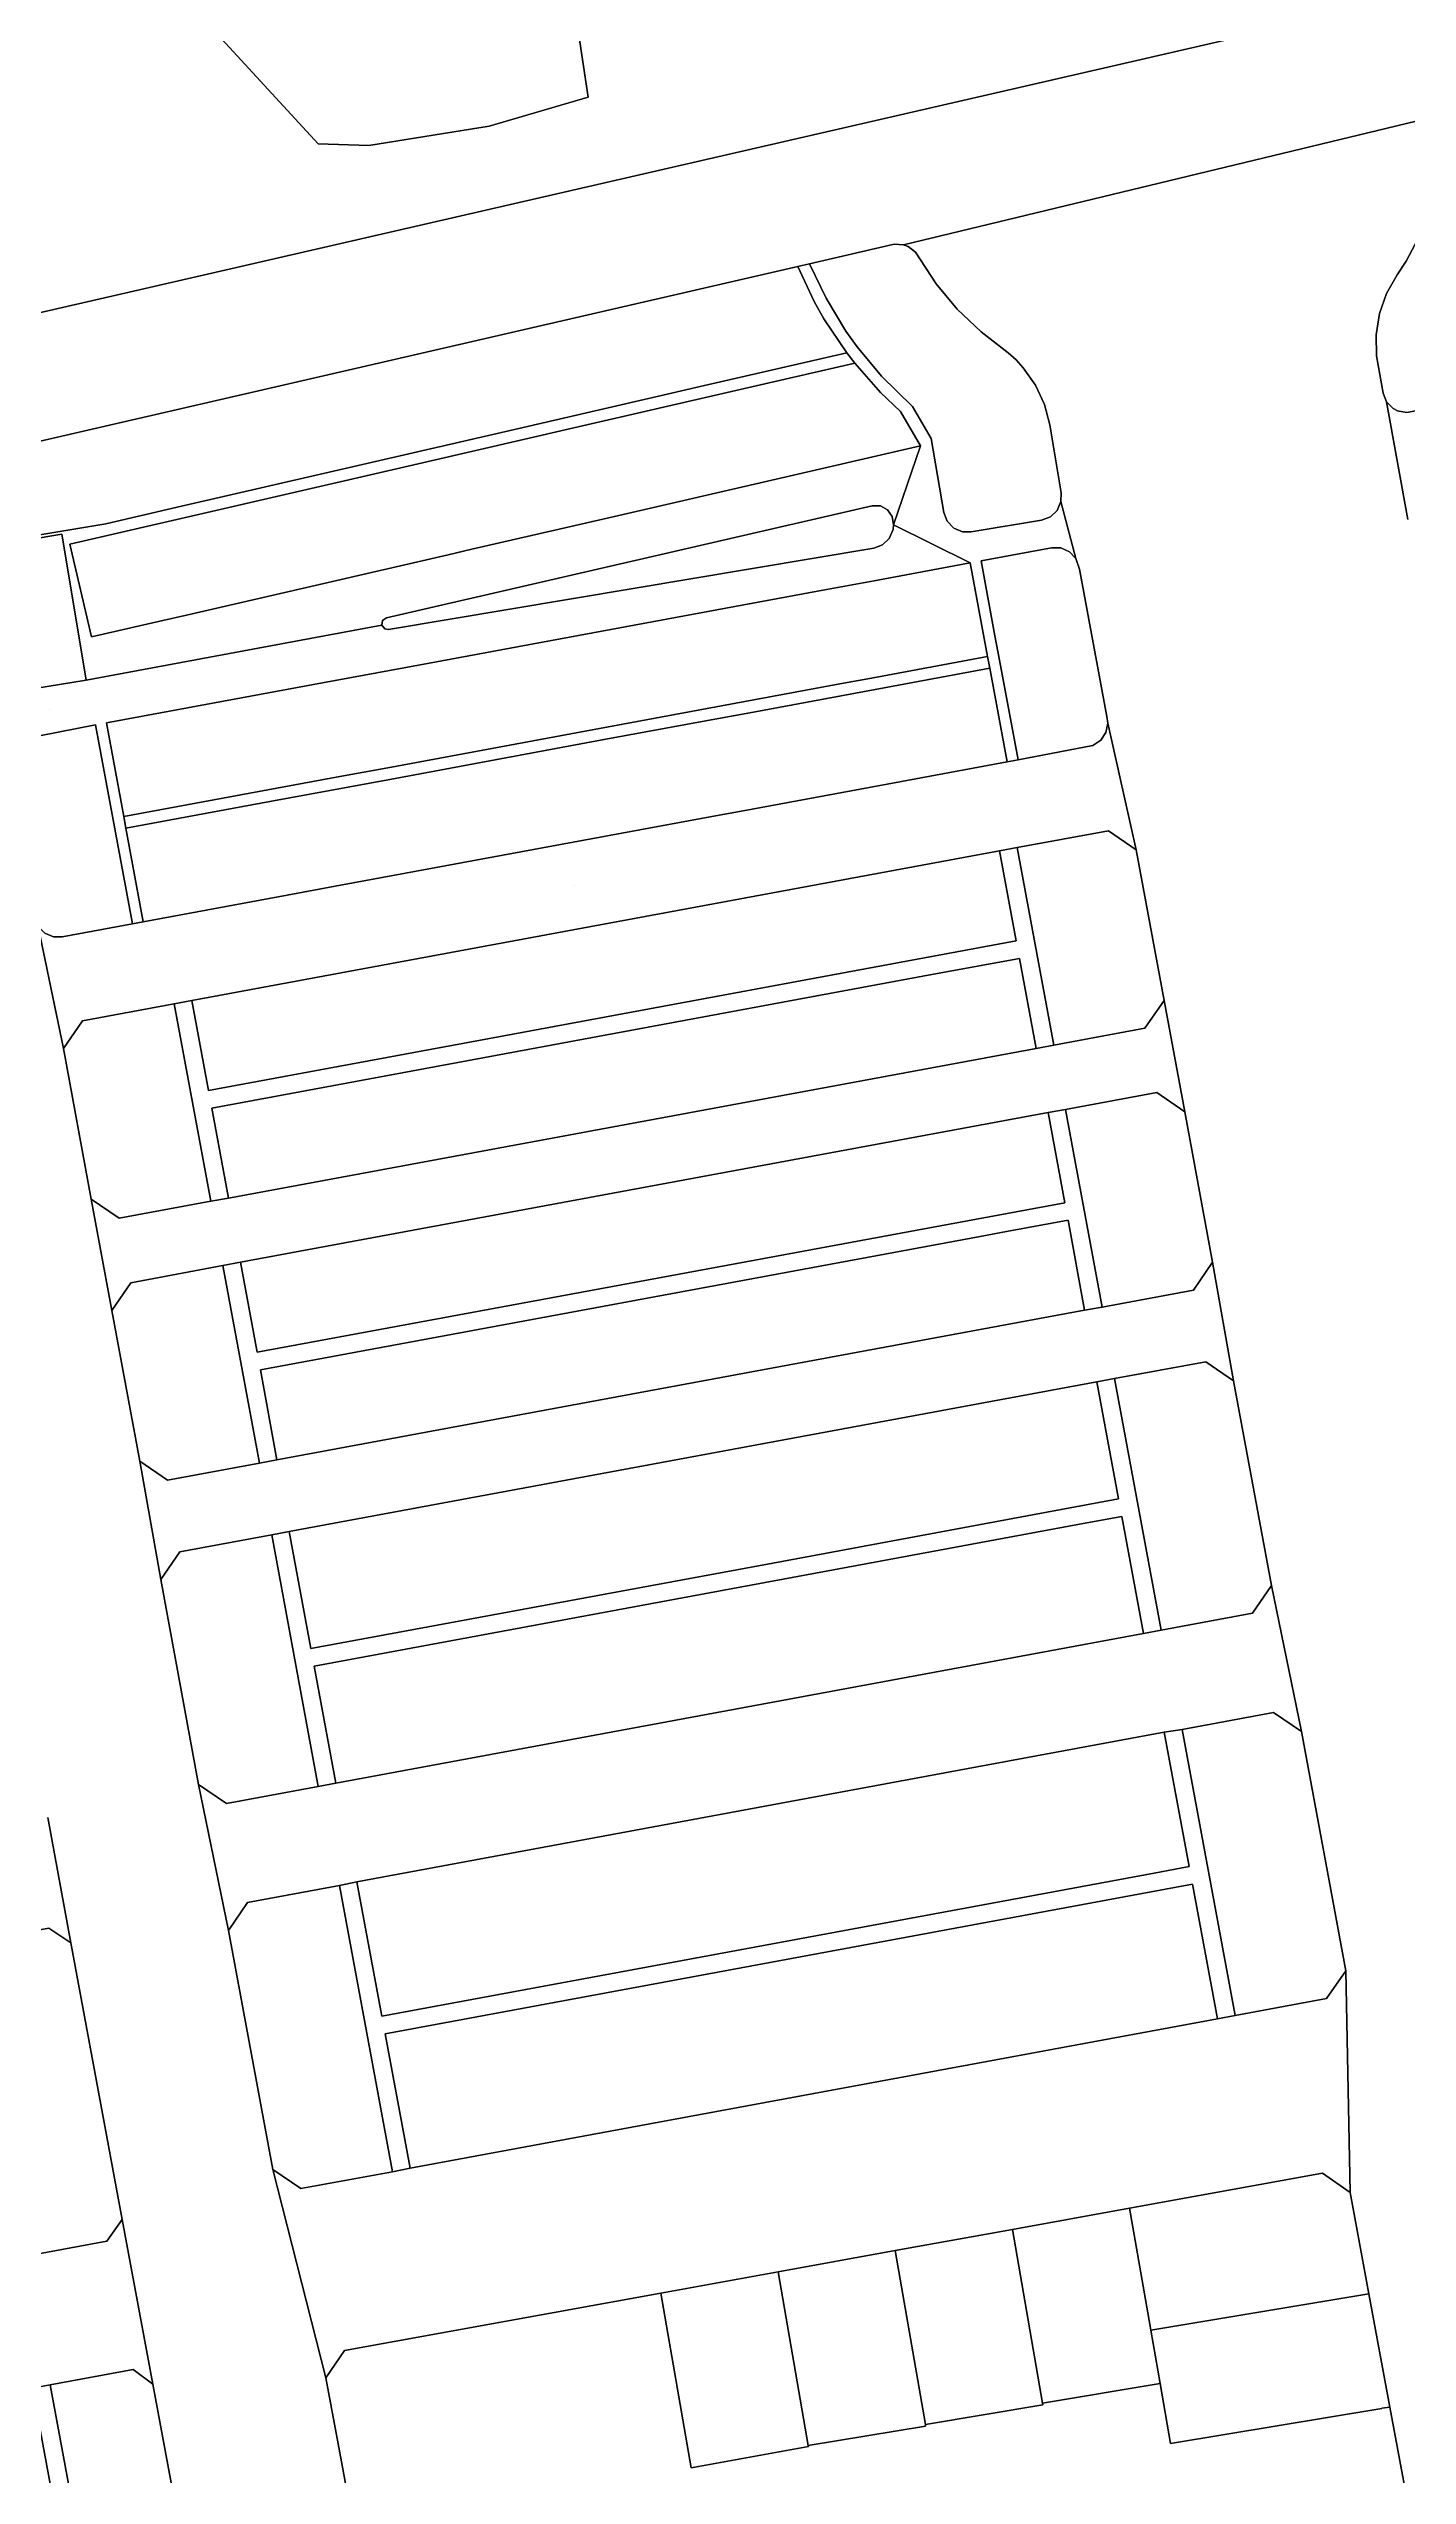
# Model space of a CAD drawing. Extents: x 536464 to 539642, y 1194643 to 1197409.
# Drawn here: x 537691.7 to 537920, y 1195366.7 to 1195774.4 of the extents above; entities that cross this region are included whole.
import ezdxf

# ---------------------------------------------------------------- set-up
doc = ezdxf.new("R2010")
doc.units = 0
for name, color, linetype in [('Level 30', 7, 'Continuous'), ('Level 32', 7, 'Continuous'), ('Level 33', 7, 'Continuous'), ('Level 35', 7, 'Continuous'), ('Level 54', 7, 'Continuous'), ('Level 59', 7, 'Continuous'), ('Level 60', 7, 'Continuous')]:
    doc.layers.add(name, color=color, linetype=linetype)

msp = doc.modelspace()

# ---------------------------------------------------------------- linework, layer by layer
at = {"layer": 'Level 30'}
for points in [[(537320.38, 1195645.24), (537393.24, 1195662.03), (537413.44, 1195666.63), (537501.91, 1195686.79), (537507.18, 1195688), (537977.02, 1195796.08), (538012.62, 1195804.27), (538123.2, 1195829.71), (538173.69, 1195841.32), (538188.01, 1195844.6), (538379.02, 1195888.31), (538476.76, 1195910.44), (538481.88, 1195911.6), (538530.06, 1195922.5), (538589.13, 1195935.88)], [(537715.59, 1195781.64), (537737, 1195758.42), (537745.47, 1195758.12), (537765.71, 1195761.4), (537782.34, 1195766.27), (537775.94, 1195808.72)], [(537977.02, 1195796.08), (537507.18, 1195688), (537505.84, 1195695.98), (537507.79, 1195696.73), (537512.22, 1195697.58), (537517.1, 1195698.45), (537524.05, 1195700.11), (537534.01, 1195702.59), (537553.58, 1195708.46), (537564.02, 1195711.19), (537568.95, 1195712.56), (537572.81, 1195713.61), (537576.74, 1195714.77), (537579.81, 1195716.16), (537583.78, 1195716.51), (537582.11, 1195730.53), (537586.92, 1195731.89), (537588.93, 1195755.03), (537590.26, 1195755.09), (537590.93, 1195762.83), (537594.92, 1195762.61), (537632.8, 1195759.73), (537635.79, 1195759.35), (537652.74, 1195793.63)], [(537927.7, 1195763.75), (537835.31, 1195741.48), (537833.72, 1195741.55), (537819.51, 1195738.29), (537817.53, 1195737.83), (537681.72, 1195706.51)], [(537919.91, 1195362.53), (537917, 1195378.19), (537913.47, 1195397.21), (537910.31, 1195414.25), (537909.58, 1195451.48), (537902.14, 1195491.68), (537897.11, 1195516.2), (537890.74, 1195550.6), (537887.22, 1195570.51), (537882.53, 1195595.82), (537879.06, 1195614.51), (537874.37, 1195639.82), (537869.6, 1195661.11), (537869.46, 1195662.19), (537864.87, 1195686.97), (537864.26, 1195688.75), (537861.75, 1195698.32), (537861.78, 1195699.79), (537859.87, 1195711.19), (537858.97, 1195714.65), (537857.46, 1195717.89), (537855.41, 1195720.81), (537854.21, 1195722.13), (537852.87, 1195723.32), (537848.33, 1195726.84), (537844.33, 1195730.67), (537840.81, 1195734.93), (537837.32, 1195740.22), (537836.06, 1195741.2), (537835.31, 1195741.48), (537927.7, 1195763.75)], [(537922.33, 1195743.6), (537919.71, 1195738.71), (537918.2, 1195736.39), (537916.44, 1195733.28), (537915.25, 1195729.9), (537914.69, 1195726.36), (537914.76, 1195722.8), (537915.85, 1195716.54), (537916.44, 1195715.07), (537920.04, 1195695.31)], [(537921.36, 1195713.59), (537919.82, 1195713.26), (537918.26, 1195713.56), (537917.57, 1195713.94), (537916.44, 1195715.07), (537915.85, 1195716.54), (537914.76, 1195722.8), (537914.69, 1195726.36), (537915.25, 1195729.9), (537916.44, 1195733.28), (537918.2, 1195736.39), (537919.71, 1195738.71), (537922.33, 1195743.6)], [(537677.48, 1195690.63), (537701.29, 1195694.6), (537713.27, 1195697.37), (537769.21, 1195710.26), (537793.17, 1195715.8), (537801.15, 1195717.63), (537825.76, 1195723.32), (537827.1, 1195721.57), (537807.14, 1195716.96), (537779.18, 1195710.53), (537755.21, 1195704.98), (537695.29, 1195691.17), (537698.89, 1195675.57), (537710.86, 1195678.35), (537714.87, 1195679.26), (537758.81, 1195689.4), (537762.79, 1195690.31), (537786.77, 1195695.83), (537838.16, 1195707.7), (537833.63, 1195694.39), (537833.39, 1195695.83), (537832.61, 1195696.94), (537831.41, 1195697.58), (537830.06, 1195697.62), (537748.43, 1195678.8), (537747.8, 1195678.34), (537747.69, 1195677.57), (537698.02, 1195668.34), (537696.9, 1195675.12), (537693.93, 1195692.85), (537677.58, 1195690.12)], [(537920.04, 1195695.31), (537916.44, 1195715.07), (537917.57, 1195713.94), (537918.26, 1195713.56), (537919.82, 1195713.26), (537921.36, 1195713.59)], [(537684.93, 1195666.21), (537698.02, 1195668.34), (537747.69, 1195677.57), (537748.17, 1195676.94), (537748.8, 1195676.82), (537830.29, 1195690.47), (537831.77, 1195691.04), (537832.92, 1195692.14), (537833.55, 1195693.61), (537833.63, 1195694.39), (537846.52, 1195688.02), (537830.39, 1195685.03), (537822.34, 1195683.55), (537753.81, 1195670.84), (537737.69, 1195667.87), (537701.41, 1195661.14), (537704.33, 1195645.41), (537704.68, 1195643.44), (537707.6, 1195627.72), (537705.79, 1195627.38), (537699.58, 1195660.8), (537687.03, 1195658.34)], [(537691.04, 1195625.79), (537692.52, 1195625.19), (537693.98, 1195625.19), (537705.79, 1195627.38), (537707.6, 1195627.72), (537731.79, 1195632.2), (537739.85, 1195633.68), (537804.34, 1195645.65), (537808.37, 1195646.38), (537832.56, 1195650.86), (537852.71, 1195654.6), (537854.54, 1195654.94), (537867.1, 1195657.35), (537868.42, 1195658.22), (537869.31, 1195659.55), (537869.6, 1195661.11), (537874.37, 1195639.82), (537869.71, 1195643.03), (537854.38, 1195640.18), (537851.43, 1195639.66), (537715.75, 1195614.51), (537712.81, 1195613.94), (537697.38, 1195611.08), (537694.18, 1195606.43), (537689.92, 1195626.92)], [(537689.92, 1195626.92), (537694.18, 1195606.43), (537698.87, 1195581.1), (537702.33, 1195562.43), (537707.02, 1195537.11), (537710.53, 1195517.21), (537716.9, 1195482.8), (537721.92, 1195458.27), (537729.38, 1195418.08), (537738.26, 1195383.07), (537740.33, 1195372.01), (537747.7, 1195332.35)], [(537691.57, 1195477.21), (537695.46, 1195456.18), (537691.76, 1195458.65), (537675.73, 1195455.68)], [(537715.4, 1195348.62), (537709.2, 1195382.05), (537704.08, 1195409.67), (537695.46, 1195456.18), (537691.57, 1195477.21)], [(537432.33, 1195356.17), (537525.72, 1195373.48), (537528.67, 1195374.03), (537543.41, 1195376.76), (537570.15, 1195381.7), (537586.18, 1195384.67), (537589.13, 1195385.22), (537682.53, 1195402.53), (537685.48, 1195403.07), (537701.48, 1195406.04), (537704.08, 1195409.67), (537709.2, 1195382.05), (537705.91, 1195384.49), (537691.95, 1195381.91), (537689, 1195381.36), (537590.68, 1195363.14)]]:
    msp.add_lwpolyline(points, dxfattribs=at)
for points in [[(537884.16, 1195824.05), (537857.44, 1195817.52), (537850.58, 1195838.2), (537829.76, 1195833.69), (537818.56, 1195837), (537806.77, 1195834.22), (537809.51, 1195824.24), (537808.1, 1195819.3), (537775.94, 1195808.72), (537782.34, 1195766.27), (537765.71, 1195761.4), (537745.47, 1195758.12), (537737, 1195758.42), (537715.59, 1195781.64), (537690.92, 1195783.18), (537692.17, 1195799.71), (537694.67, 1195806.49), (537699.49, 1195815.16), (537705.28, 1195822.29), (537713.76, 1195836.56), (537861.69, 1195889.33)], [(537835.31, 1195741.48), (537836.06, 1195741.2), (537837.32, 1195740.22), (537840.81, 1195734.93), (537844.33, 1195730.67), (537848.33, 1195726.84), (537852.87, 1195723.32), (537854.21, 1195722.13), (537855.41, 1195720.81), (537857.46, 1195717.89), (537858.97, 1195714.65), (537859.87, 1195711.19), (537861.78, 1195699.79), (537861.75, 1195698.32), (537861.13, 1195696.84), (537859.98, 1195695.75), (537858.5, 1195695.18), (537846.66, 1195693.21), (537845.19, 1195693.23), (537843.73, 1195693.87), (537842.63, 1195695.01), (537842.06, 1195696.48), (537839.97, 1195708.91), (537836.83, 1195714.3), (537831.63, 1195719.38), (537827.49, 1195724.32), (537825.62, 1195726.96), (537822.29, 1195732.47), (537819.51, 1195738.29), (537833.72, 1195741.55)], [(537820.31, 1195731.92), (537821.93, 1195729.05), (537825.76, 1195723.32), (537801.15, 1195717.63), (537793.17, 1195715.8), (537769.21, 1195710.26), (537713.27, 1195697.37), (537701.29, 1195694.6), (537677.48, 1195690.63), (537675.71, 1195701.27), (537675.7, 1195702.49), (537675.88, 1195703.28), (537676.7, 1195704.63), (537678, 1195705.57), (537681.72, 1195706.51), (537817.53, 1195737.83)], [(537822.29, 1195732.47), (537825.62, 1195726.96), (537827.49, 1195724.32), (537831.63, 1195719.38), (537836.83, 1195714.3), (537839.97, 1195708.91), (537842.06, 1195696.48), (537842.63, 1195695.01), (537843.73, 1195693.87), (537845.19, 1195693.23), (537846.66, 1195693.21), (537858.5, 1195695.18), (537859.98, 1195695.75), (537861.13, 1195696.84), (537861.75, 1195698.32), (537864.26, 1195688.75), (537863.18, 1195689.89), (537861.73, 1195690.54), (537860.14, 1195690.57), (537848.33, 1195688.38), (537850.66, 1195675.78), (537851.44, 1195671.66), (537854.54, 1195654.94), (537852.71, 1195654.6), (537849.81, 1195670.33), (537849.43, 1195672.29), (537846.52, 1195688.02), (537833.63, 1195694.39), (537838.16, 1195707.7), (537834.82, 1195713.43), (537831.44, 1195716.66), (537827.1, 1195721.57), (537825.76, 1195723.32), (537821.93, 1195729.05), (537820.31, 1195731.92), (537817.53, 1195737.83), (537819.51, 1195738.29)], [(537831.44, 1195716.66), (537834.82, 1195713.43), (537838.16, 1195707.7), (537786.77, 1195695.83), (537762.79, 1195690.31), (537758.81, 1195689.4), (537714.87, 1195679.26), (537710.86, 1195678.35), (537698.89, 1195675.57), (537695.29, 1195691.17), (537755.21, 1195704.98), (537779.18, 1195710.53), (537807.14, 1195716.96), (537827.1, 1195721.57)], [(537831.41, 1195697.58), (537832.61, 1195696.94), (537833.39, 1195695.83), (537833.63, 1195694.39), (537833.55, 1195693.61), (537832.92, 1195692.14), (537831.77, 1195691.04), (537830.29, 1195690.47), (537748.8, 1195676.82), (537748.17, 1195676.94), (537747.69, 1195677.57), (537747.8, 1195678.34), (537748.43, 1195678.8), (537830.06, 1195697.62)], [(537696.9, 1195675.12), (537698.02, 1195668.34), (537684.93, 1195666.21), (537683.39, 1195666.53), (537682.09, 1195667.44), (537681.22, 1195668.77), (537680.95, 1195669.89), (537677.58, 1195690.12), (537693.93, 1195692.85)], [(537861.73, 1195690.54), (537863.18, 1195689.89), (537864.26, 1195688.75), (537864.87, 1195686.97), (537869.46, 1195662.19), (537869.6, 1195661.11), (537869.31, 1195659.55), (537868.42, 1195658.22), (537867.1, 1195657.35), (537854.54, 1195654.94), (537851.44, 1195671.66), (537850.66, 1195675.78), (537848.33, 1195688.38), (537860.14, 1195690.57)], [(537849.43, 1195672.29), (537829.29, 1195668.55), (537825.25, 1195667.82), (537748.67, 1195653.61), (537740.6, 1195652.14), (537704.33, 1195645.41), (537701.41, 1195661.14), (537737.69, 1195667.87), (537753.81, 1195670.84), (537822.34, 1195683.55), (537830.39, 1195685.03), (537846.52, 1195688.02)], [(537849.81, 1195670.33), (537809.5, 1195662.85), (537805.46, 1195662.12), (537785.3, 1195658.38), (537749.03, 1195651.65), (537728.88, 1195647.93), (537704.68, 1195643.44), (537704.33, 1195645.41), (537740.6, 1195652.14), (537748.67, 1195653.61), (537825.25, 1195667.82), (537829.29, 1195668.55), (537849.43, 1195672.29)], [(537852.71, 1195654.6), (537832.56, 1195650.86), (537808.37, 1195646.38), (537804.34, 1195645.65), (537739.85, 1195633.68), (537731.79, 1195632.2), (537707.6, 1195627.72), (537704.68, 1195643.44), (537728.88, 1195647.93), (537749.03, 1195651.65), (537785.3, 1195658.38), (537805.46, 1195662.12), (537809.5, 1195662.85), (537849.81, 1195670.33)], [(537705.79, 1195627.38), (537693.98, 1195625.19), (537692.52, 1195625.19), (537691.04, 1195625.79), (537689.92, 1195626.92), (537689.55, 1195627.63), (537689.25, 1195628.79), (537684.66, 1195653.57), (537684.53, 1195654.6), (537684.83, 1195656.15), (537685.7, 1195657.47), (537687.03, 1195658.34), (537699.58, 1195660.8)], [(537874.37, 1195639.82), (537879.06, 1195614.51), (537875.86, 1195609.84), (537860.53, 1195607), (537854.38, 1195640.18), (537869.71, 1195643.03)], [(537860.53, 1195607), (537857.58, 1195606.45), (537854.78, 1195621.57), (537840.05, 1195618.85), (537719.1, 1195596.43), (537721.9, 1195581.31), (537718.96, 1195580.76), (537712.81, 1195613.94), (537715.75, 1195614.51), (537718.56, 1195599.38), (537764.27, 1195607.84), (537854.23, 1195624.52), (537851.43, 1195639.66), (537854.38, 1195640.18)], [(537854.23, 1195624.52), (537764.27, 1195607.84), (537718.56, 1195599.38), (537715.75, 1195614.51), (537851.43, 1195639.66)], [(537857.58, 1195606.45), (537721.9, 1195581.31), (537719.1, 1195596.43), (537840.05, 1195618.85), (537854.78, 1195621.57)], [(537718.96, 1195580.76), (537703.54, 1195577.9), (537698.87, 1195581.1), (537694.18, 1195606.43), (537697.38, 1195611.08), (537712.81, 1195613.94)], [(537882.53, 1195595.82), (537877.87, 1195599.02), (537862.54, 1195596.18), (537859.58, 1195595.66), (537723.91, 1195570.53), (537720.96, 1195569.95), (537705.52, 1195567.09), (537702.33, 1195562.43), (537698.87, 1195581.1), (537703.54, 1195577.9), (537718.96, 1195580.76), (537721.9, 1195581.31), (537857.58, 1195606.45), (537860.53, 1195607), (537875.86, 1195609.84), (537879.06, 1195614.51)], [(537868.69, 1195563), (537865.72, 1195562.45), (537862.94, 1195577.58), (537852.61, 1195575.67), (537848.18, 1195574.84), (537727.27, 1195552.44), (537730.06, 1195537.31), (537727.12, 1195536.76), (537720.96, 1195569.95), (537723.91, 1195570.53), (537726.71, 1195555.39), (537781.28, 1195565.49), (537862.38, 1195580.53), (537859.58, 1195595.66), (537862.54, 1195596.18)], [(537882.53, 1195595.82), (537887.22, 1195570.51), (537884.01, 1195565.85), (537868.69, 1195563), (537862.54, 1195596.18), (537877.87, 1195599.02)], [(537862.38, 1195580.53), (537781.28, 1195565.49), (537726.71, 1195555.39), (537723.91, 1195570.53), (537859.58, 1195595.66)], [(537865.72, 1195562.45), (537730.06, 1195537.31), (537727.27, 1195552.44), (537848.18, 1195574.84), (537852.61, 1195575.67), (537862.94, 1195577.58)], [(537727.12, 1195536.76), (537711.68, 1195533.9), (537707.02, 1195537.11), (537702.33, 1195562.43), (537705.52, 1195567.09), (537720.96, 1195569.95)], [(537890.74, 1195550.6), (537886.08, 1195553.81), (537870.74, 1195550.97), (537867.78, 1195550.42), (537732.11, 1195525.27), (537729.18, 1195524.73), (537713.73, 1195521.86), (537710.53, 1195517.21), (537707.02, 1195537.11), (537711.68, 1195533.9), (537727.12, 1195536.76), (537730.06, 1195537.31), (537865.72, 1195562.45), (537868.69, 1195563), (537884.01, 1195565.85), (537887.22, 1195570.51)], [(537890.74, 1195550.6), (537897.11, 1195516.2), (537893.91, 1195511.54), (537878.58, 1195508.68), (537870.74, 1195550.97), (537886.08, 1195553.81)], [(537878.58, 1195508.68), (537875.62, 1195508.14), (537871.98, 1195527.81), (537866.08, 1195526.72), (537736.32, 1195502.67), (537739.95, 1195483), (537737, 1195482.45), (537729.18, 1195524.73), (537732.11, 1195525.27), (537735.77, 1195505.6), (537812.44, 1195519.81), (537871.44, 1195530.75), (537867.78, 1195550.42), (537870.74, 1195550.97)], [(537871.44, 1195530.75), (537812.44, 1195519.81), (537735.77, 1195505.6), (537732.11, 1195525.27), (537867.78, 1195550.42)], [(537875.62, 1195508.14), (537739.95, 1195483), (537736.32, 1195502.67), (537866.08, 1195526.72), (537871.98, 1195527.81)], [(537737, 1195482.45), (537721.57, 1195479.6), (537716.9, 1195482.8), (537710.53, 1195517.21), (537713.73, 1195521.86), (537729.18, 1195524.73)], [(537902.14, 1195491.68), (537897.46, 1195494.89), (537882.12, 1195492.04), (537879.11, 1195491.58), (537743.49, 1195466.43), (537740.57, 1195465.79), (537725.13, 1195462.94), (537721.92, 1195458.27), (537716.9, 1195482.8), (537721.57, 1195479.6), (537737, 1195482.45), (537739.95, 1195483), (537875.62, 1195508.14), (537878.58, 1195508.68), (537893.91, 1195511.54), (537897.11, 1195516.2)], [(537902.14, 1195491.68), (537909.58, 1195451.48), (537906.37, 1195446.83), (537891.04, 1195443.98), (537882.12, 1195492.04), (537897.46, 1195494.89)], [(537891.04, 1195443.98), (537888.04, 1195443.43), (537883.85, 1195466.03), (537748.24, 1195440.9), (537752.42, 1195418.3), (537749.48, 1195417.73), (537740.57, 1195465.79), (537743.49, 1195466.43), (537747.69, 1195443.84), (537877.4, 1195467.88), (537883.31, 1195468.98), (537879.11, 1195491.58), (537882.12, 1195492.04)], [(537883.31, 1195468.98), (537877.4, 1195467.88), (537747.69, 1195443.84), (537743.49, 1195466.43), (537879.11, 1195491.58)], [(537749.48, 1195417.73), (537734.04, 1195414.89), (537729.38, 1195418.08), (537721.92, 1195458.27), (537725.13, 1195462.94), (537740.57, 1195465.79)], [(537888.04, 1195443.43), (537752.42, 1195418.3), (537748.24, 1195440.9), (537883.85, 1195466.03)], [(537695.46, 1195456.18), (537704.08, 1195409.67), (537701.48, 1195406.04), (537685.48, 1195403.07), (537675.73, 1195455.68), (537691.76, 1195458.65)], [(537910.31, 1195414.25), (537905.66, 1195417.47), (537873.28, 1195411.6), (537853.59, 1195408.03), (537833.92, 1195404.46), (537814.24, 1195400.9), (537794.56, 1195397.33), (537741.42, 1195387.69), (537738.26, 1195383.07), (537729.38, 1195418.08), (537734.04, 1195414.89), (537749.48, 1195417.73), (537752.42, 1195418.3), (537888.04, 1195443.43), (537891.04, 1195443.98), (537906.37, 1195446.83), (537909.58, 1195451.48)], [(537910.31, 1195414.25), (537913.47, 1195397.21), (537876.82, 1195391.12), (537876.71, 1195391.77), (537873.28, 1195411.6), (537905.66, 1195417.47)], [(537876.71, 1195391.77), (537876.82, 1195391.12), (537878.39, 1195382.12), (537858.65, 1195378.85), (537853.59, 1195408.03), (537873.28, 1195411.6)], [(537838.97, 1195375.27), (537839.02, 1195374.98), (537819.3, 1195371.72), (537814.24, 1195400.9), (537833.92, 1195404.46)], [(537858.65, 1195378.85), (537858.7, 1195378.55), (537838.97, 1195375.27), (537833.92, 1195404.46), (537853.59, 1195408.03)], [(537819.3, 1195371.72), (537819.33, 1195371.57), (537799.66, 1195367.95), (537794.56, 1195397.33), (537814.24, 1195400.9)], [(537799.66, 1195367.95), (537819.33, 1195371.57), (537819.3, 1195371.72), (537839.02, 1195374.98), (537838.97, 1195375.27), (537858.7, 1195378.55), (537858.65, 1195378.85), (537878.39, 1195382.12), (537880.13, 1195372.08), (537915.64, 1195377.96), (537915.67, 1195377.97), (537917, 1195378.19), (537919.91, 1195362.53), (537916.7, 1195357.86), (537752.45, 1195329.23), (537747.7, 1195332.35), (537740.33, 1195372.01), (537738.26, 1195383.07), (537741.42, 1195387.69), (537794.56, 1195397.33)], [(537917, 1195378.19), (537915.67, 1195377.97), (537915.64, 1195377.96), (537880.13, 1195372.08), (537878.39, 1195382.12), (537876.82, 1195391.12), (537913.47, 1195397.21)], [(537709.2, 1195382.05), (537715.4, 1195348.62), (537713.19, 1195345.17), (537699.23, 1195342.59), (537691.95, 1195381.91), (537705.91, 1195384.49)], [(537699.23, 1195342.59), (537696.29, 1195342.04), (537692.91, 1195360.23), (537599.03, 1195342.83), (537594.6, 1195342.01), (537597.97, 1195323.81), (537595.02, 1195323.26), (537587.73, 1195362.59), (537590.68, 1195363.14), (537594.05, 1195344.96), (537678.11, 1195360.53), (537692.37, 1195363.17), (537689, 1195381.36), (537691.95, 1195381.91)], [(537692.37, 1195363.17), (537678.11, 1195360.53), (537594.05, 1195344.96), (537590.68, 1195363.14), (537689, 1195381.36)]]:
    msp.add_lwpolyline(points, close=True, dxfattribs=at)

# ---------------------------------------------------------------- texts
at = {"layer": 'Level 32'}
msp.add_text('ODT(771.61)', height=0.00763, dxfattribs=at).set_placement((537893.81, 1195404.52))
at = {"layer": 'Level 33'}
for s, p in [('ODT', (537750.75, 1195714.22)), ('DCK', (537848.87, 1195711.29)), ('ODT', (537763, 1195698.57)), ('DGT', (537804.48, 1195695.83)), ('DGT', (537838.48, 1195697.08)), ('DCK', (537798.33, 1195687.63)), ('ODT', (537859.27, 1195673.14)), ('ODT', (537775.35, 1195666.7)), ('DGT', (537691.81, 1195663.38)), ('DGT', (537777.02, 1195657.86)), ('ODT', (537778.7, 1195649.02)), ('ODT', (537694.8, 1195642.59)), ('DGT', (537779.94, 1195633.77)), ('ODT', (537867.05, 1195625.39)), ('ODT', (537784.96, 1195619.51)), ('DGT', (537786.62, 1195610.47)), ('ODT', (537788.34, 1195601.44)), ('ODT', (537706.17, 1195595.54)), ('DGT', (537790.6, 1195588.46)), ('ODT', (537875.21, 1195581.39)), ('ODT', (537793.12, 1195575.52)), ('DGT', (537794.75, 1195566.47)), ('ODT', (537796.47, 1195557.44)), ('ODT', (537714.33, 1195551.54)), ('DGT', (537798.87, 1195543.85)), ('ODT', (537884.26, 1195531.62)), ('ODT', (537801.75, 1195528.01)), ('DGT', (537803.85, 1195516.7)), ('ODT', (537805.96, 1195505.41)), ('ODT', (537723.38, 1195501.78)), ('DGT', (537809.18, 1195487.22)), ('ODT', (537896.19, 1195469.81)), ('ODT', (537813.41, 1195467.71)), ('DGT', (537815.46, 1195454.88)), ('ODT', (537818.11, 1195442.16)), ('ODT', (537735.31, 1195439.96)), ('DGT', (537825.94, 1195417.44)), ('TMD', (537893.85, 1195404.55)), ('SKC', (537865.94, 1195395.16)), ('SKC', (537846.26, 1195391.59)), ('SKC', (537806.92, 1195384.43)), ('SKC', (537826.59, 1195388.03)), ('SKC', (537896.87, 1195384.65))]:
    msp.add_text(s, height=0.00763, dxfattribs=at).set_placement(p)
at = {"layer": 'Level 35'}
for s, p in [('504', (537750.78, 1195714.22)), ('502', (537848.9, 1195711.29)), ('516', (537763.03, 1195698.57)), ('522', (537804.51, 1195695.83)), ('535', (537838.51, 1195697.08)), ('514', (537798.36, 1195687.63)), ('536', (537859.3, 1195673.14)), ('540', (537775.38, 1195666.7)), ('553', (537691.84, 1195663.38)), ('541', (537777.05, 1195657.86)), ('554', (537778.73, 1195649.02)), ('555', (537694.83, 1195642.59)), ('573', (537779.97, 1195633.77)), ('574', (537867.08, 1195625.39)), ('579', (537784.99, 1195619.51)), ('588', (537786.65, 1195610.47)), ('589', (537788.37, 1195601.44)), ('593', (537706.2, 1195595.54)), ('601', (537790.63, 1195588.46)), ('600', (537875.24, 1195581.39)), ('605', (537793.15, 1195575.52)), ('614', (537794.78, 1195566.47)), ('615', (537796.5, 1195557.44)), ('617', (537714.36, 1195551.54)), ('624', (537798.9, 1195543.85)), ('631', (537884.29, 1195531.62)), ('635', (537801.78, 1195528.01)), ('647', (537803.88, 1195516.7)), ('649', (537805.99, 1195505.41)), ('652', (537723.41, 1195501.78)), ('664', (537809.21, 1195487.22)), ('674', (537896.22, 1195469.81)), ('673', (537813.44, 1195467.71)), ('690', (537815.49, 1195454.88)), ('689', (537818.14, 1195442.16)), ('691', (537735.34, 1195439.96)), ('710', (537825.97, 1195417.44)), ('705', (537893.88, 1195404.55)), ('712', (537865.97, 1195395.16)), ('717', (537846.29, 1195391.59)), ('726', (537806.95, 1195384.43)), ('719', (537826.62, 1195388.03)), ('721', (537896.9, 1195384.65))]:
    msp.add_text(s, height=0.00763, dxfattribs=at).set_placement(p)
at = {"layer": 'Level 54'}
for s, p in [('2358.25', (537750.78, 1195714.21)), ('977.43', (537848.9, 1195711.28)), ('2233.11', (537763.03, 1195698.56)), ('1451.87', (537804.51, 1195695.82)), ('337.13', (537838.51, 1195697.07)), ('397.94', (537798.36, 1195687.62)), ('536.21', (537859.3, 1195673.13)), ('2360.83', (537775.38, 1195666.69)), ('1169.64', (537691.84, 1195663.37)), ('295.26', (537777.05, 1195657.85)), ('2360.80', (537778.73, 1195649.01)), ('535.29', (537694.83, 1195642.58)), ('2670.90', (537779.97, 1195633.76)), ('645.14', (537867.08, 1195625.38)), ('2125.09', (537784.99, 1195619.5)), ('615.48', (537786.65, 1195610.45)), ('2122.65', (537788.37, 1195601.43)), ('648.56', (537706.2, 1195595.53)), ('2043.07', (537790.63, 1195588.45)), ('645.18', (537875.24, 1195581.37)), ('2124.57', (537793.15, 1195575.51)), ('616.54', (537794.78, 1195566.46)), ('2122.54', (537796.5, 1195557.43)), ('648.78', (537714.36, 1195551.53)), ('2269.78', (537798.9, 1195543.84)), ('826.51', (537884.29, 1195531.61)), ('2760.21', (537801.78, 1195527.99)), ('669.76', (537803.88, 1195516.69)), ('2760.25', (537805.99, 1195505.39)), ('830.91', (537723.41, 1195501.77)), ('3138.20', (537809.21, 1195487.21)), ('942.48', (537896.22, 1195469.8)), ('3170.50', (537813.44, 1195467.7)), ('708.10', (537815.49, 1195454.87)), ('3170.50', (537818.14, 1195442.15)), ('946.78', (537735.34, 1195439.95)), ('5119.64', (537825.97, 1195417.43)), ('771.61', (537893.88, 1195404.53)), ('595.39', (537865.97, 1195395.15)), ('595.39', (537846.29, 1195391.58)), ('595.71', (537806.95, 1195384.42)), ('595.18', (537826.62, 1195388.01)), ('720.34', (537896.9, 1195384.64))]:
    msp.add_text(s, height=0.00763, dxfattribs=at).set_placement(p)
at = {"layer": 'Level 59'}
msp.add_text('GDC', height=0.00763, dxfattribs=at).set_placement((537893.88, 1195404.52))
at = {"layer": 'Level 60'}
for s, p in [('GDC', (537750.75, 1195714.21)), ('TCN', (537848.87, 1195711.28)), ('GDC', (537763, 1195698.56)), ('UBQ', (537804.48, 1195695.82)), ('UBQ', (537838.48, 1195697.07)), ('TCN', (537798.34, 1195687.62)), ('GDC', (537859.27, 1195673.13)), ('GDC', (537775.35, 1195666.69)), ('UBQ', (537691.81, 1195663.37)), ('UBQ', (537777.02, 1195657.85)), ('GDC', (537778.7, 1195649.01)), ('GDC', (537694.8, 1195642.58)), ('UBQ', (537779.94, 1195633.76)), ('GDC', (537867.05, 1195625.38)), ('GDC', (537784.96, 1195619.5)), ('UBQ', (537786.62, 1195610.45)), ('GDC', (537788.33, 1195601.43)), ('GDC', (537706.17, 1195595.53)), ('UBQ', (537790.6, 1195588.45)), ('GDC', (537875.21, 1195581.37)), ('GDC', (537793.12, 1195575.51)), ('UBQ', (537794.75, 1195566.46)), ('GDC', (537796.47, 1195557.43)), ('GDC', (537714.33, 1195551.53)), ('UBQ', (537798.87, 1195543.84)), ('GDC', (537884.26, 1195531.61)), ('GDC', (537801.75, 1195527.99)), ('UBQ', (537803.85, 1195516.69)), ('GDC', (537805.96, 1195505.39)), ('GDC', (537723.38, 1195501.77)), ('UBQ', (537809.18, 1195487.21)), ('GDC', (537896.18, 1195469.8)), ('GDC', (537813.41, 1195467.7)), ('UBQ', (537815.46, 1195454.87)), ('GDC', (537818.11, 1195442.15)), ('GDC', (537735.31, 1195439.95)), ('UBQ', (537825.94, 1195417.43)), ('TKT', (537893.86, 1195404.53)), ('TKT', (537865.95, 1195395.15)), ('TKT', (537846.26, 1195391.58)), ('TKT', (537806.92, 1195384.42)), ('TKT', (537826.59, 1195388.01)), ('TKT', (537896.87, 1195384.64))]:
    msp.add_text(s, height=0.00763, dxfattribs=at).set_placement(p)

doc.saveas('drawing.dxf')
